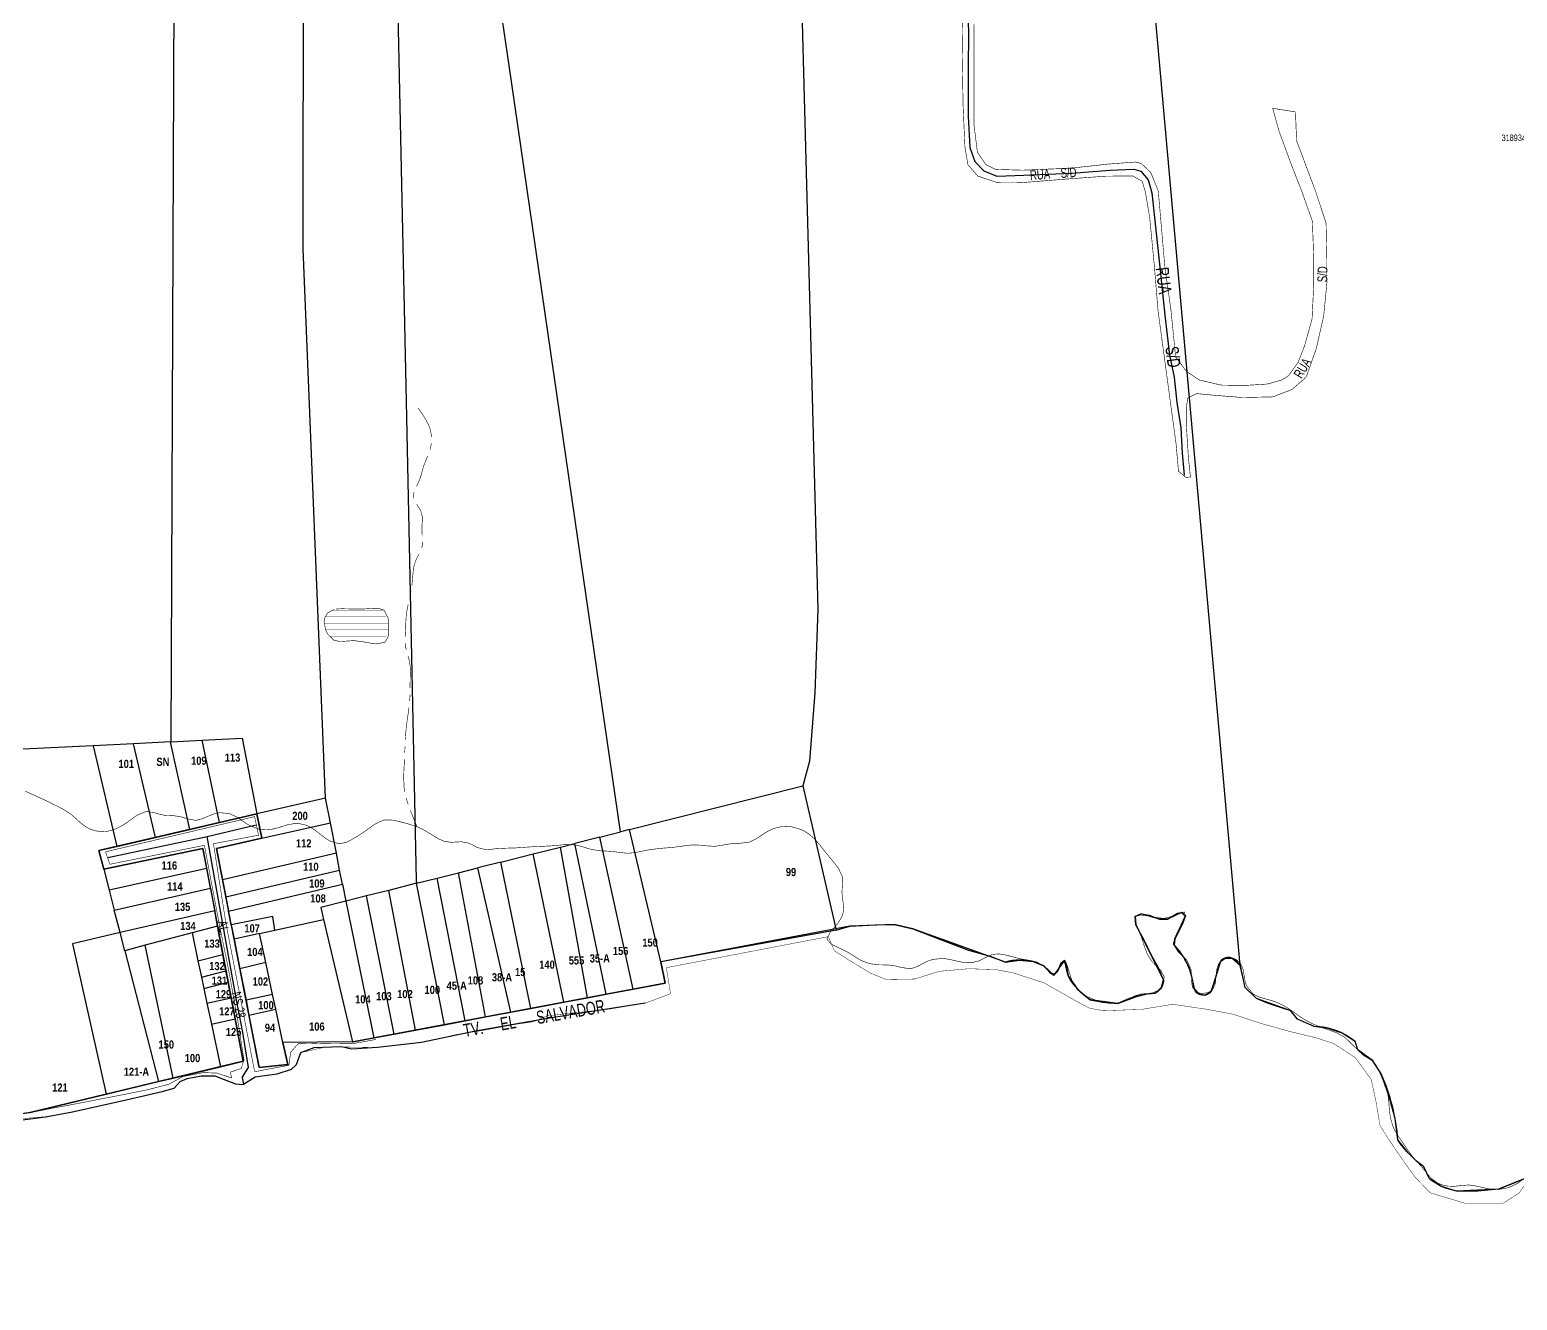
# Model space of a CAD drawing. Extents: x 204834 to 208707, y 4853033 to 4855981.
# Drawn here: x 207237.4 to 207695.3, y 4853033.3 to 4853424.5 of the extents above; entities that cross this region are included whole.
import ezdxf
from ezdxf.enums import TextEntityAlignment as Align

# ---------------------------------------------------------------- set-up
doc = ezdxf.new("R2010")
doc.units = 0
doc.header["$LTSCALE"] = 1.5
doc.header["$MEASUREMENT"] = 0
doc.linetypes.add('PHANTOMX2', pattern=[5, 2.5, -0.5, 0.5, -0.5, 0.5, -0.5])
for name, color, linetype in [('CD-MALHA-LOTES', 40, 'CONTINUOUS'), ('CD_TXT_QUADRA', 7, 'CONTINUOUS'), ('HD-CURSO-PERENE', 170, 'CONTINUOUS'), ('HD-HACH-HIDROG', 160, 'CONTINUOUS'), ('HD-LAGOS-PERENE', 170, 'CONTINUOUS'), ('LM-LIM-SETOR-FISCAL', 7, 'CONTINUOUS'), ('RU-QUADRAS', 6, 'CONTINUOUS'), ('SV-EIXO-RUA-N-PAV', 6, 'CONTINUOUS'), ('SV-EIXO-RUA-PAV', 20, 'CONTINUOUS'), ('SV-RUA-NAO-PAV-S-GUIA-C-GUIA', 7, 'PHANTOMX2'), ('SV-RUA-PAVIM-S-GUIA-C-GUIA', 7, 'CONTINUOUS'), ('SV-TXT-RUA-N-PAV-S-GUIA-C-GUIA', 7, 'CONTINUOUS'), ('SV-TXT-RUA-PAV-S-GUIA-C-GUIA', 7, 'CONTINUOUS'), ('Th_NmrPort', 7, 'CONTINUOUS')]:
    doc.layers.add(name, color=color, linetype=linetype)
doc.styles.add('ARIAL', font='ARIAL.TTF')
doc.styles.get("Standard").update_dxf_attribs({"font": 'swisscbo.ttf'})
doc.linetypes.add('Limite', pattern='A,20,-3,[130,ltypeshp.shx,S=6.35,R=0,X=0,Y=0],-3,20', length=46)

# ---------------------------------------------------------------- blocks, each defined once
blk = doc.blocks.new('*X22')
at = {"layer": 'HD-HACH-HIDROG', "const_width": 0.13}
for points in [[(207330.521778, 4853245.790054), (207346.465087, 4853245.790214)], [(207328.237651, 4853241.789965), (207347.677224, 4853241.79016)], [(207328.344636, 4853243.789999), (207347.071156, 4853243.790187)], [(207328.576668, 4853239.789936), (207347.683364, 4853239.790127)], [(207329.767836, 4853237.789915), (207347.198506, 4853237.790089)]]:
    blk.add_lwpolyline(points, dxfattribs=at)

msp = doc.modelspace()

# ---------------------------------------------------------------- linework, layer by layer
at = {"layer": 'CD-MALHA-LOTES', "linetype": 'Continuous'}
for p, q in [((207474.16, 4853465.06), (207480.02, 4853245.98)), ((207385.01, 4853413.48), (207378.66, 4853457.07)), ((207281.75, 4853445.89), (207280.81, 4853205.28)), ((207256.97, 4853204.1), (207228.82, 4853202.71)), ((207269.33, 4853204.71), (207256.97, 4853204.1)), ((207256.97, 4853204.1), (207264.18, 4853173.08)), ((207280.81, 4853205.28), (207269.33, 4853204.71)), ((207276.15, 4853175.86), (207269.33, 4853204.71)), ((207280.81, 4853205.28), (207290.51, 4853205.76)), ((207280.81, 4853204.82), (207280.81, 4853205.28)), ((207286.66, 4853178.29), (207280.81, 4853204.82)), ((207290.51, 4853205.76), (207302.81, 4853206.37)), ((207295.86, 4853180.43), (207290.51, 4853205.76)), ((207477.45, 4853199.35), (207475.42, 4853191.71)), ((207422.08, 4853178.26), (207475.42, 4853191.71)), ((207475.42, 4853191.71), (207485.62, 4853147.31)), ((207328.45, 4853187.92), (207307.26, 4853183.07)), ((207329.95, 4853180.36), (207328.45, 4853187.92)), ((207295.86, 4853180.43), (207307.26, 4853183.07)), ((207307.26, 4853183.07), (207308.84, 4853175.58)), ((207276.15, 4853175.86), (207286.66, 4853178.29)), ((207286.66, 4853178.29), (207295.86, 4853180.43)), ((207308.84, 4853175.58), (207329.95, 4853180.36)), ((207331.81, 4853171), (207329.95, 4853180.36)), ((207422.08, 4853178.26), (207419.25, 4853177.55)), ((207431.66, 4853137.52), (207422.08, 4853178.26)), ((207258.7, 4853171.81), (207264.18, 4853173.08)), ((207260.19, 4853166.05), (207258.7, 4853171.81)), ((207290.71, 4853172.44), (207260.19, 4853166.05)), ((207264.18, 4853173.08), (207276.15, 4853175.86)), ((207291.87, 4853166.27), (207290.71, 4853172.44)), ((207308.84, 4853175.58), (207294.85, 4853172.42)), ((207294.85, 4853172.42), (207296.74, 4853162.75)), ((207409.06, 4853126.47), (207400.77, 4853172.88)), ((207412.89, 4853175.94), (207405.24, 4853174.01)), ((207414.84, 4853127.56), (207405.24, 4853174.01)), ((207423.21, 4853129.13), (207412.89, 4853175.94)), ((207331.81, 4853171), (207296.74, 4853162.75)), ((207332.79, 4853165.78), (207331.81, 4853171)), ((207382.44, 4853168.26), (207375.32, 4853166.46)), ((207391.61, 4853123.19), (207382.44, 4853168.26)), ((207401.81, 4853125.11), (207392.41, 4853170.78)), ((207260.19, 4853166.05), (207261.85, 4853159.63)), ((207291.87, 4853166.27), (207261.85, 4853159.63)), ((207293.02, 4853160.18), (207291.87, 4853166.27)), ((207296.74, 4853162.75), (207297.75, 4853157.61)), ((207297.75, 4853157.61), (207332.79, 4853165.78)), ((207333.7, 4853161.49), (207332.79, 4853165.78)), ((207356.31, 4853162.65), (207356.49, 4853161.72)), ((207371.42, 4853119.4), (207362.78, 4853163.3)), ((207377.73, 4853120.58), (207369.36, 4853164.96)), ((207385.53, 4853122.05), (207375.32, 4853166.46)), ((207261.85, 4853159.63), (207263.43, 4853153.49)), ((207263.43, 4853153.49), (207293.02, 4853160.18)), ((207293.02, 4853160.18), (207294.33, 4853153.28)), ((207298.61, 4853153.17), (207333.7, 4853161.49)), ((207333.7, 4853161.49), (207334.75, 4853156.23)), ((207347.9, 4853159.55), (207341.03, 4853157.82)), ((207356.49, 4853161.72), (207347.9, 4853159.55)), ((207356.17, 4853116.53), (207347.9, 4853159.55)), ((207365.05, 4853118.2), (207356.49, 4853161.72)), ((207265.23, 4853146.53), (207263.43, 4853153.49)), ((207294.33, 4853153.28), (207265.23, 4853146.53)), ((207295.22, 4853148.52), (207294.33, 4853153.28)), ((207297.75, 4853157.61), (207298.61, 4853153.17)), ((207334.75, 4853156.23), (207326.97, 4853154.27)), ((207326.97, 4853154.27), (207327.85, 4853150.56)), ((207341.03, 4853157.82), (207334.75, 4853156.23)), ((207334.75, 4853156.23), (207343.28, 4853114.11)), ((207349.6, 4853115.29), (207341.03, 4853157.82)), ((207299.45, 4853148.91), (207298.61, 4853153.17)), ((207312.24, 4853151.51), (207299.45, 4853148.91)), ((207299.45, 4853148.91), (207300.3, 4853144.53)), ((207312.82, 4853147.27), (207312.24, 4853151.51)), ((207312.82, 4853147.27), (207327.85, 4853150.56)), ((207327.85, 4853150.56), (207336.8, 4853112.91)), ((207265.23, 4853146.53), (207250.53, 4853143.12)), ((207266.67, 4853140.98), (207265.23, 4853146.53)), ((207287.37, 4853146.45), (207272.98, 4853142.65)), ((207295.22, 4853148.52), (207287.37, 4853146.45)), ((207287.37, 4853146.45), (207289.19, 4853137.89)), ((207296.86, 4853139.85), (207295.22, 4853148.52)), ((207308.13, 4853146.24), (207300.3, 4853144.53)), ((207300.3, 4853144.53), (207302.09, 4853135.41)), ((207308.13, 4853146.24), (207312.82, 4853147.27)), ((207310.04, 4853137.36), (207308.13, 4853146.24)), ((207485.62, 4853147.31), (207431.66, 4853137.52)), ((207250.53, 4853143.12), (207260.88, 4853096.8)), ((207272.98, 4853142.65), (207266.67, 4853140.98)), ((207266.67, 4853140.98), (207277.08, 4853100.69)), ((207281.59, 4853101.77), (207272.98, 4853142.65)), ((207289.19, 4853137.89), (207296.86, 4853139.85)), ((207297.81, 4853134.8), (207296.86, 4853139.85)), ((207289.19, 4853137.89), (207290.25, 4853132.87)), ((207310.04, 4853137.36), (207302.09, 4853135.41)), ((207302.09, 4853135.41), (207303.98, 4853125.72)), ((207312.16, 4853127.54), (207310.04, 4853137.36)), ((207432.97, 4853130.97), (207431.66, 4853137.52)), ((207290.25, 4853132.87), (207297.81, 4853134.8)), ((207290.25, 4853132.87), (207291.01, 4853129.29)), ((207291.01, 4853129.29), (207298.47, 4853131.3)), ((207298.47, 4853131.3), (207297.81, 4853134.8)), ((207299.38, 4853126.51), (207298.47, 4853131.3)), ((207423.21, 4853129.13), (207432.97, 4853130.97)), ((207291.01, 4853129.29), (207291.95, 4853124.85)), ((207291.95, 4853124.85), (207299.38, 4853126.51)), ((207300.6, 4853120.03), (207299.38, 4853126.51)), ((207312.16, 4853127.54), (207303.98, 4853125.72)), ((207313.15, 4853122.93), (207312.16, 4853127.54)), ((207401.81, 4853125.11), (207409.06, 4853126.47)), ((207409.06, 4853126.47), (207414.84, 4853127.56)), ((207414.84, 4853127.56), (207423.21, 4853129.13)), ((207291.95, 4853124.85), (207293.33, 4853118.38)), ((207303.98, 4853125.72), (207304.88, 4853121.13)), ((207304.88, 4853121.13), (207313.15, 4853122.93)), ((207315.36, 4853112.66), (207313.15, 4853122.93)), ((207377.73, 4853120.58), (207385.53, 4853122.05)), ((207385.53, 4853122.05), (207391.61, 4853123.19)), ((207391.61, 4853123.19), (207401.81, 4853125.11)), ((207293.33, 4853118.38), (207300.6, 4853120.03)), ((207293.33, 4853118.38), (207296.11, 4853105.26)), ((207303.07, 4853106.93), (207300.6, 4853120.03)), ((207304.88, 4853121.13), (207308.03, 4853105.01)), ((207356.17, 4853116.53), (207365.05, 4853118.2)), ((207365.05, 4853118.2), (207371.42, 4853119.4)), ((207371.42, 4853119.4), (207377.73, 4853120.58)), ((207336.8, 4853112.91), (207315.36, 4853112.66)), ((207316.81, 4853105.95), (207315.36, 4853112.66)), ((207336.8, 4853112.91), (207336.92, 4853112.91)), ((207336.92, 4853112.91), (207343.28, 4853114.11)), ((207343.28, 4853114.11), (207349.6, 4853115.29)), ((207349.6, 4853115.29), (207356.17, 4853116.53)), ((207281.59, 4853101.77), (207296.11, 4853105.26)), ((207296.11, 4853105.26), (207303.07, 4853106.93)), ((207308.03, 4853105.01), (207316.81, 4853105.95)), ((207260.88, 4853096.8), (207277.08, 4853100.69)), ((207277.08, 4853100.69), (207281.59, 4853101.77)), ((207237.51, 4853091.19), (207260.88, 4853096.8)), ((207237.29, 4853091.16), (207237.51, 4853091.19))]:
    msp.add_line(p, q, dxfattribs=at)
for points in [[(207594.95, 4853305.44), (207579.85, 4853474.5)], [(207350.19, 4853453.48), (207353.23, 4853310.03), (207356.31, 4853162.65)], [(207328.45, 4853187.92), (207321.54, 4853357.1), (207321.63, 4853448.04)], [(207419.25, 4853177.55), (207407.04, 4853261.5), (207385.01, 4853413.48)], [(207610.05, 4853136.39), (207594.95, 4853305.44)], [(207480.02, 4853245.98), (207479.1, 4853220.33), (207477.45, 4853199.35)], [(207302.81, 4853206.37), (207307.26, 4853183.07)], [(207412.89, 4853175.94), (207419.25, 4853177.55)], [(207392.41, 4853170.78), (207400.77, 4853172.88)], [(207400.77, 4853172.88), (207405.24, 4853174.01)], [(207382.44, 4853168.26), (207392.41, 4853170.78)], [(207356.49, 4853161.72), (207362.78, 4853163.3)], [(207362.78, 4853163.3), (207369.36, 4853164.96)], [(207369.36, 4853164.96), (207375.32, 4853166.46)], [(207485.62, 4853147.31), (207489.9, 4853148.48), (207497.64, 4853148.89), (207503.55, 4853149.09), (207509.25, 4853147.67), (207517.81, 4853144.41), (207526.36, 4853141.16), (207533.08, 4853139.32), (207537.77, 4853137.49), (207542.05, 4853138.1), (207546.32, 4853137.7), (207549.58, 4853136.27), (207551.42, 4853134.24), (207552.64, 4853133.42), (207553.86, 4853134.64), (207554.88, 4853137.29), (207555.9, 4853138.1), (207556.51, 4853136.88), (207557.12, 4853133.22), (207559.97, 4853129.15), (207563.84, 4853125.89), (207567.71, 4853125.08), (207572.39, 4853124.67), (207578.1, 4853126.91), (207581.36, 4853127.72), (207584, 4853127.93), (207585.84, 4853129.76), (207586.45, 4853132), (207585.02, 4853135.46), (207582.38, 4853140.14), (207580.75, 4853143.6), (207577.89, 4853148.89), (207577.69, 4853151.54), (207579.52, 4853152.35), (207581.97, 4853151.94), (207585.23, 4853150.72), (207587.67, 4853150.72), (207590.73, 4853152.55), (207591.95, 4853152.76), (207593.17, 4853151.74), (207592.15, 4853149.09), (207589.91, 4853144.62), (207589.71, 4853142.78), (207590.93, 4853140.75), (207592.56, 4853139.12), (207594.19, 4853135.86), (207595, 4853133.01), (207595.82, 4853129.35), (207597.45, 4853127.72), (207599.28, 4853127.32), (207601.11, 4853128.54), (207602.13, 4853131.18), (207603.15, 4853135.05), (207603.97, 4853137.7), (207605.39, 4853138.71), (207607.43, 4853138.71), (207608.65, 4853138.1), (207610.05, 4853136.39)], [(207698.68, 4853071.27), (207694.1, 4853069.27), (207689.51, 4853067.55), (207683.21, 4853066.98), (207676.63, 4853066.98), (207672.04, 4853068.41), (207668.32, 4853070.7), (207666.6, 4853074.42), (207664.31, 4853076.14), (207661.73, 4853078.71), (207658.58, 4853082.72), (207657.72, 4853089.3), (207655.72, 4853096.74), (207653.43, 4853103.04), (207650.85, 4853107.05), (207647.98, 4853108.76), (207646.26, 4853110.48), (207645.41, 4853113.06), (207641.4, 4853115.63), (207637.1, 4853117.06), (207632.8, 4853117.64), (207627.65, 4853119.92), (207625.64, 4853122.5), (207622.78, 4853123.36), (207618.48, 4853124.79), (207615.04, 4853126.22), (207611.61, 4853129.66), (207610.84, 4853132.96), (207610.05, 4853136.39)]]:
    msp.add_lwpolyline(points, dxfattribs=at)
at = {"layer": 'HD-CURSO-PERENE', "const_width": 0.18}
for points in [[(207356.92, 4853308.1), (207358.07, 4853306.47)], [(207358.07, 4853306.47), (207358.64, 4853305.67)], [(207358.64, 4853305.67), (207359.63, 4853303.9)], [(207359.63, 4853303.9), (207360.04, 4853303.16)], [(207360.04, 4853303.16), (207360.47, 4853302.09)], [(207360.47, 4853302.09), (207360.6, 4853301.76)], [(207360.6, 4853301.76), (207360.95, 4853300.16)], [(207360.95, 4853300.16), (207361.04, 4853299.72)], [(207361.04, 4853299.72), (207361.04, 4853299.17)], [(207360.79, 4853295.78), (207360.6, 4853295.21)], [(207360.85, 4853296.18), (207360.79, 4853295.78)], [(207361.01, 4853297.17), (207360.85, 4853296.18)], [(207358.79, 4853290.56), (207358.69, 4853290.32)], [(207359.47, 4853292.22), (207358.79, 4853290.56)], [(207359.55, 4853292.41), (207359.47, 4853292.22)], [(207359.95, 4853293.32), (207359.55, 4853292.41)], [(207357.44, 4853286.02), (207356.47, 4853283.98)], [(207357.66, 4853286.72), (207357.44, 4853286.02)], [(207357.9, 4853287.47), (207357.66, 4853286.72)], [(207357.96, 4853287.68), (207357.9, 4853287.47)], [(207358.69, 4853290.32), (207357.96, 4853287.68)], [(207355.69, 4853282.15), (207355.51, 4853281.17)], [(207355.51, 4853281.17), (207355.39, 4853280.51)], [(207355.39, 4853280.51), (207355.55, 4853280.22)], [(207356.52, 4853278.47), (207356.81, 4853277.95)], [(207356.81, 4853277.95), (207357.59, 4853276.78)], [(207357.59, 4853276.78), (207357.69, 4853276.64)], [(207357.69, 4853276.64), (207358.2, 4853274.88)], [(207358.24, 4853273.18), (207358.14, 4853271.89)], [(207358.2, 4853274.88), (207358.25, 4853274.68)], [(207358.25, 4853274.68), (207358.24, 4853273.89)], [(207358.24, 4853273.89), (207358.24, 4853273.18)], [(207358.14, 4853271.89), (207358.12, 4853271.64)], [(207358.12, 4853271.64), (207358.17, 4853269.9)], [(207358.17, 4853269.9), (207358.18, 4853269.26)], [(207358.18, 4853269.26), (207358.22, 4853268.9)], [(207357.2, 4853263.12), (207357.09, 4853262.87)], [(207358.25, 4853265.6), (207357.98, 4853264.96)], [(207358.26, 4853265.91), (207358.25, 4853265.6)], [(207358.3, 4853266.9), (207358.26, 4853265.91)], [(207355.71, 4853259.52), (207355.53, 4853258.44)], [(207356.01, 4853260.37), (207355.71, 4853259.52)], [(207356.39, 4853261.51), (207356.01, 4853260.37)], [(207356.76, 4853262.22), (207356.39, 4853261.51)], [(207357.09, 4853262.87), (207356.76, 4853262.22)], [(207355.12, 4853254.15), (207355.04, 4853253.46)], [(207355.15, 4853254.46), (207355.12, 4853254.15)], [(207355.32, 4853256.53), (207355.15, 4853254.46)], [(207355.41, 4853257.45), (207355.32, 4853256.53)], [(207355.46, 4853258.04), (207355.41, 4853257.45)], [(207355.53, 4853258.44), (207355.46, 4853258.04)], [(207354.55, 4853250.24), (207354.38, 4853249.52)], [(207354.59, 4853250.5), (207354.55, 4853250.24)], [(207354.76, 4853251.48), (207354.59, 4853250.5)], [(207353.35, 4853244.89), (207353.21, 4853242.64)], [(207353.5, 4853245.62), (207353.35, 4853244.89)], [(207353.84, 4853247.32), (207353.5, 4853245.62)], [(207353.9, 4853247.58), (207353.84, 4853247.32)], [(207353.13, 4853240.4), (207353.03, 4853238.65)], [(207353.16, 4853241.91), (207353.13, 4853240.64)], [(207353.13, 4853240.64), (207353.13, 4853240.4)], [(207353.21, 4853242.64), (207353.16, 4853241.91)], [(207353, 4853238.23), (207352.98, 4853237.65)], [(207352.99, 4853235.65), (207353.05, 4853234.65)], [(207353.03, 4853238.65), (207353, 4853238.23)], [(207353.05, 4853234.65), (207353.05, 4853234.63)], [(207353.05, 4853234.63), (207353.31, 4853233.69)], [(207353.83, 4853231.76), (207353.84, 4853231.74)], [(207353.84, 4853231.74), (207354.11, 4853230.8)], [(207354.11, 4853230.8), (207354.26, 4853230.29)], [(207354.26, 4853230.29), (207354.47, 4853228.83)], [(207354.47, 4853228.83), (207354.56, 4853228.15)], [(207354.58, 4853226.65), (207354.55, 4853225.84)], [(207354.56, 4853228.15), (207354.57, 4853226.84)], [(207354.57, 4853226.84), (207354.58, 4853226.65)], [(207354.5, 4853223.84), (207354.48, 4853222.92)], [(207354.48, 4853222.92), (207354.49, 4853221.84)], [(207354.52, 4853225.14), (207354.5, 4853223.84)], [(207354.55, 4853225.84), (207354.52, 4853225.14)], [(207354.45, 4853219.22), (207354.33, 4853217.84)], [(207354.46, 4853219.84), (207354.45, 4853219.22)], [(207353.79, 4853213.26), (207353.59, 4853211.89)], [(207353.88, 4853213.87), (207353.79, 4853213.26)], [(207354, 4853214.75), (207353.88, 4853213.87)], [(207354.02, 4853214.86), (207354, 4853214.75)], [(207354.15, 4853215.85), (207354.02, 4853214.86)], [(207353.24, 4853208.91), (207353.15, 4853208.04)], [(207353.38, 4853210.28), (207353.24, 4853208.91)], [(207353.46, 4853210.9), (207353.38, 4853210.28)], [(207353.58, 4853211.77), (207353.46, 4853210.9)], [(207353.59, 4853211.89), (207353.58, 4853211.77)], [(207352.91, 4853203.93), (207352.87, 4853202.93)], [(207353.15, 4853208.04), (207353.01, 4853205.92)], [(207352.72, 4853199.05), (207352.66, 4853197.93)], [(207352.75, 4853199.93), (207352.72, 4853199.05)], [(207352.84, 4853202.05), (207352.83, 4853201.93)], [(207352.87, 4853202.93), (207352.84, 4853202.05)], [(207352.53, 4853194.93), (207352.51, 4853194.18)], [(207352.55, 4853195.68), (207352.53, 4853194.93)], [(207352.56, 4853195.93), (207352.55, 4853195.68)], [(207352.62, 4853197.19), (207352.56, 4853195.93)], [(207352.66, 4853197.93), (207352.62, 4853197.19)], [(207696.73, 4853070.26), (207695.03, 4853069.12), (207693.67, 4853068.44), (207692.25, 4853067.93), (207689.61, 4853067.47), (207688.11, 4853067.48), (207686.6, 4853067.64), (207684.22, 4853068.15), (207682.75, 4853068.51), (207680.35, 4853068.85), (207677.39, 4853068.59), (207675.88, 4853068.42), (207673.77, 4853068.5), (207672.27, 4853068.83), (207670.86, 4853069.4), (207668.83, 4853070.93), (207667.83, 4853072.05), (207666.88, 4853073.24), (207665.52, 4853074.86), (207664.51, 4853075.97), (207662.85, 4853077.91), (207661.1, 4853080.33), (207660.26, 4853081.58), (207658.94, 4853083.52), (207658.12, 4853084.78), (207657.1, 4853086.72), (207656.27, 4853089.59), (207656.06, 4853091.09), (207655.84, 4853093.69), (207655.73, 4853095.2), (207655.3, 4853097.78), (207654.27, 4853100.56), (207653.63, 4853101.94), (207652.64, 4853104.2), (207651.98, 4853105.58), (207650.64, 4853107.49), (207648.21, 4853109.2), (207646.91, 4853109.99), (207645.07, 4853111.5), (207644.03, 4853112.59), (207642.24, 4853114.29), (207639.64, 4853115.73), (207638.21, 4853116.27), (207635.81, 4853117.09), (207634.39, 4853117.59), (207632.44, 4853118.4), (207629.8, 4853119.81), (207628.53, 4853120.62), (207626.66, 4853121.93), (207625.44, 4853122.81), (207623.49, 4853124.06), (207620.77, 4853125.27), (207619.32, 4853125.73), (207617.2, 4853126.3), (207615.74, 4853126.75), (207613.99, 4853127.66), (207612.12, 4853129.99), (207611.57, 4853131.45), (207611.2, 4853133.53), (207610.99, 4853135.05), (207610.09, 4853137.22), (207608.88, 4853138.23), (207607.36, 4853138.86), (207605.81, 4853138.96), (207604.09, 4853138.03), (207603.29, 4853136.73), (207602.8, 4853135.12), (207602.52, 4853132.41), (207602.39, 4853130.82), (207601.39, 4853128.72), (207600.01, 4853128.03), (207598.32, 4853127.81), (207596.74, 4853128.11), (207595.35, 4853129.66), (207595.13, 4853131.17), (207595.12, 4853132.85), (207594.87, 4853135.32), (207593.63, 4853138.03), (207591.81, 4853140), (207590.61, 4853141.12), (207589.38, 4853143.03), (207590.14, 4853145.53), (207591.06, 4853147.03), (207592.32, 4853149.48), (207592.94, 4853151.21), (207592.83, 4853152.89), (207590.36, 4853152.21), (207588.68, 4853151.45), (207586.48, 4853150.91), (207583.55, 4853151.29), (207581.07, 4853151.78), (207579.3, 4853151.95), (207577.48, 4853151.39), (207577.98, 4853148.82), (207578.78, 4853147.18), (207579.65, 4853145.11), (207580.53, 4853142.35), (207581.32, 4853140.24), (207582.01, 4853138.91), (207582.89, 4853137.64), (207584.48, 4853136), (207585.61, 4853134.9), (207586.68, 4853132.93), (207585.91, 4853129.96), (207584.84, 4853128.73), (207582.65, 4853127.82), (207581.13, 4853127.74), (207579.61, 4853127.68), (207577.59, 4853127.09), (207576.26, 4853126.38), (207574.92, 4853125.65), (207572.99, 4853124.97), (207571.49, 4853124.75), (207569.97, 4853124.74), (207567.96, 4853125.01), (207565.09, 4853125.89), (207562.96, 4853126.83), (207561.6, 4853127.58), (207559.88, 4853128.94), (207558.43, 4853131.26), (207557.88, 4853132.8), (207557.06, 4853135.6), (207556.45, 4853137.35), (207554.95, 4853137.34), (207554.26, 4853135.66), (207553.47, 4853134.14), (207551.98, 4853133.88), (207550.77, 4853134.92), (207549.44, 4853136.24), (207547.41, 4853137.52), (207544.51, 4853138.09), (207542.24, 4853138.49), (207539.33, 4853139.28), (207537.17, 4853139.8), (207535.65, 4853139.99), (207533.63, 4853139.8), (207530.93, 4853138.53), (207529.57, 4853137.84), (207527.63, 4853137.32), (207526.12, 4853137.26), (207524.59, 4853137.41), (207522.24, 4853137.9), (207520.78, 4853138.26), (207518.48, 4853138.61), (207515.51, 4853138.31), (207514.05, 4853137.85), (207511.9, 4853136.78), (207510.54, 4853136.05), (207508.53, 4853135.41), (207505.62, 4853135.82), (207504.13, 4853136.23), (207501.82, 4853136.58), (207498.83, 4853136.63), (207496.71, 4853136.87), (207495.22, 4853137.23), (207493.22, 4853138.02), (207490.78, 4853139.54), (207489.48, 4853140.37), (207487.16, 4853141.54), (207485.52, 4853142.29), (207484.08, 4853143.06), (207482.77, 4853144.59), (207483.87, 4853146.8), (207485.01, 4853148.06), (207486.18, 4853149.4), (207487.42, 4853151.45), (207487.85, 4853152.89), (207487.96, 4853154.45), (207487.58, 4853157.41), (207487.44, 4853158.92), (207487.54, 4853160.65), (207487.69, 4853162.16), (207487.62, 4853163.69), (207486.36, 4853166.36), (207485.4, 4853167.59), (207484.1, 4853169.17), (207482.22, 4853171.48), (207480.9, 4853173.17), (207479.95, 4853174.34), (207478.94, 4853175.45), (207477.36, 4853176.81), (207476.1, 4853177.65), (207474.74, 4853178.32), (207471.94, 4853179.13), (207470.42, 4853179.27), (207468.91, 4853179.2), (207466.54, 4853178.63), (207465.16, 4853178.04), (207463.83, 4853177.29), (207462.1, 4853176.13), (207460.82, 4853175.3), (207458.77, 4853174.35), (207455.82, 4853174.04), (207454.29, 4853174.01), (207452.07, 4853173.74), (207450.59, 4853173.45), (207448.21, 4853173.11), (207445.23, 4853173.3), (207443.73, 4853173.48), (207440.97, 4853173.51), (207439.47, 4853173.34), (207437.99, 4853173.12), (207435.37, 4853172.8), (207433.87, 4853172.67), (207431.86, 4853172.51), (207428.89, 4853172.16), (207427.4, 4853171.92), (207425.13, 4853171.46), (207423.65, 4853171.17), (207421.46, 4853170.97), (207418.49, 4853171.28), (207417, 4853171.5), (207414.81, 4853171.66), (207413.31, 4853171.71), (207410.43, 4853172.13), (207408.98, 4853172.54), (207407.53, 4853172.99), (207406.08, 4853173.38), (207404.37, 4853173.66), (207401.38, 4853173.58), (207399.88, 4853173.42), (207398.2, 4853173.27), (207395.81, 4853173.14), (207392.81, 4853173.01), (207391.32, 4853172.93), (207389.11, 4853172.77), (207386.98, 4853172.62), (207384, 4853172.54), (207380.99, 4853172.38), (207379.22, 4853172.18), (207377.72, 4853172.1), (207375.17, 4853172.75), (207373.82, 4853173.47), (207372.45, 4853174.13), (207370.14, 4853174.52), (207368.62, 4853174.43), (207367.1, 4853174.34), (207364.77, 4853174.74), (207363.4, 4853175.36), (207362.07, 4853176.13), (207359.8, 4853177.54), (207358.48, 4853178.27), (207356.6, 4853179.15), (207353.78, 4853180.06), (207352.31, 4853180.45), (207350.19, 4853180.97), (207348.68, 4853181.25), (207346.35, 4853181.2), (207343.66, 4853179.95), (207342.4, 4853179.06), (207340.63, 4853177.77), (207338.14, 4853176.13), (207336.09, 4853174.93), (207334.68, 4853174.29), (207332.6, 4853173.9), (207329.79, 4853174.75), (207328.46, 4853175.58), (207326.35, 4853177.23), (207325.16, 4853178.15), (207323.35, 4853179.26), (207321.94, 4853179.78), (207320.44, 4853180.07), (207318.91, 4853180.12), (207316.79, 4853179.76), (207313.92, 4853178.85), (207311.81, 4853178.33), (207310.29, 4853178.17), (207308.15, 4853178.32), (207305.37, 4853179.37), (207304.05, 4853180.15), (207302.23, 4853181.4), (207300.96, 4853182.23), (207298.8, 4853183.22), (207295.83, 4853183.46), (207294.3, 4853183.17), (207292.1, 4853182.31), (207290.7, 4853181.66), (207288.49, 4853181.08), (207285.61, 4853181.68), (207284.14, 4853182.16), (207281.95, 4853182.51), (207278.96, 4853182.65), (207276.94, 4853183.11), (207275.46, 4853183.55), (207273.19, 4853183.83), (207270.48, 4853182.72), (207269.2, 4853181.81), (207267.44, 4853180.52), (207266.2, 4853179.69), (207263.99, 4853178.53), (207262.57, 4853178.03), (207261.09, 4853177.71), (207259.57, 4853177.62), (207257.55, 4853177.89), (207256.11, 4853178.37), (207254.76, 4853179.07), (207253.01, 4853180.38), (207251.91, 4853181.39), (207250.04, 4853183.04), (207247.51, 4853184.63), (207246.16, 4853185.32), (207244.04, 4853186.37), (207241.35, 4853187.67), (207239.26, 4853188.62), (207237.89, 4853189.23), (207236.04, 4853190.1)], [(207352.51, 4853194.18), (207352.62, 4853191.94)], [(207352.62, 4853191.94), (207352.65, 4853191.19)], [(207352.65, 4853191.19), (207352.86, 4853189.95)], [(207353.29, 4853188), (207353.32, 4853187.89)], [(207353.32, 4853187.89), (207353.58, 4853187.04)], [(207353.58, 4853187.04), (207353.76, 4853186.45)], [(207353.76, 4853186.45), (207353.89, 4853186.09)], [(207354.57, 4853184.22), (207354.94, 4853183.28)], [(207354.94, 4853183.28), (207354.95, 4853183.25)], [(207354.95, 4853183.25), (207355.31, 4853182.36)], [(207355.31, 4853182.36), (207355.52, 4853181.86)], [(207355.52, 4853181.86), (207356.43, 4853179.57)], [(207356.43, 4853179.57), (207356.6, 4853179.15)], [(207356.6, 4853179.15), (207356.6, 4853179.15)]]:
    msp.add_lwpolyline(points, dxfattribs=at)
at = {"layer": 'HD-LAGOS-PERENE', "const_width": 0.18}
msp.add_lwpolyline([(207331.68, 4853246.17), (207333.38, 4853246.26), (207334.89, 4853246.24), (207337.04, 4853246.17), (207339.98, 4853246.18), (207343.11, 4853246.39), (207344.71, 4853246.39), (207346.45, 4853245.84), (207347.72, 4853243.39), (207347.92, 4853241.69), (207347.93, 4853239.12), (207347.69, 4853237.52), (207346.75, 4853235.94), (207343.98, 4853235.43), (207342.32, 4853235.66), (207340.05, 4853236.09), (207337.13, 4853236.45), (207334.65, 4853236.28), (207333.1, 4853236.16), (207331.09, 4853236.54), (207329.26, 4853238.27), (207328.54, 4853239.59), (207328.01, 4853242.17), (207328.28, 4853243.65), (207329.15, 4853245.02), (207331.19, 4853246.12)], dxfattribs=at)
at = {"layer": 'LM-LIM-SETOR-FISCAL', "linetype": 'Limite', "ltscale": 0.1, "const_width": 0.13, "flags": 128}
msp.add_lwpolyline([(208132.13, 4853213.19), (208114.89, 4853209.76), (208079.6, 4853197.34), (208051.55, 4853180.72), (208025.58, 4853147.48), (208008.96, 4853121.51), (207990.27, 4853095.54), (207977.18, 4853074.27), (207977.18, 4853074.27), (207977.25, 4853074.22), (207977.18, 4853074.27), (207956.1, 4853085.93), (207945.82, 4853090.68), (207936.07, 4853099.64), (207925.79, 4853113.08), (207912.87, 4853122.04), (207901.27, 4853129.42), (207885.99, 4853134.43), (207866.22, 4853130.48), (207857.06, 4853117.3), (207855.74, 4853109.65), (207854.29, 4853104.12), (207849.81, 4853098.58), (207843.48, 4853094.63), (207832.35, 4853091.47), (207826.81, 4853088.04), (207822.46, 4853090.02), (207820.49, 4853094.5), (207817.85, 4853098.72), (207811.26, 4853102.27), (207805.07, 4853103.59), (207799.14, 4853104.38), (207790.7, 4853104.38), (207787.01, 4853100.03), (207786.62, 4853093.31), (207788.2, 4853087.12), (207790.57, 4853079.61), (207790.97, 4853071.24), (207790.84, 4853064.52), (207788.33, 4853057.66), (207782.8, 4853050.28), (207778.71, 4853047.25), (207773.44, 4853045.67), (207762.04, 4853043.3), (207754.13, 4853041.45), (207747.15, 4853035.92), (207736.87, 4853033.41), (207724.88, 4853033.81), (207719.34, 4853036.97), (207718.29, 4853046.46), (207718.15, 4853057.73), (207718.02, 4853064.06), (207716.7, 4853070.78), (207713.41, 4853075.39), (207708.27, 4853076.71), (207703.66, 4853075.26), (207699.7, 4853071.57), (207695.82, 4853066.3), (207691.07, 4853063.26), (207679.08, 4853063.26), (207668.54, 4853066.43), (207663.92, 4853071.17), (207660.23, 4853076.31), (207656.54, 4853081.71), (207653.12, 4853086.99), (207651.8, 4853094.76), (207650.35, 4853101.35), (207645.47, 4853108.07), (207638.75, 4853112.42), (207633.48, 4853114.13), (207625.51, 4853116.05), (207616.55, 4853118.55), (207607.72, 4853121.45), (207599.15, 4853123.03), (207589.26, 4853124.48), (207579.64, 4853122.9), (207567.98, 4853122.5), (207563.63, 4853123.29), (207559.41, 4853125.53), (207549.66, 4853131.07), (207540.31, 4853134.1), (207534.9, 4853135.16), (207526.34, 4853135.42), (207517.37, 4853134.63), (207509.86, 4853132.26), (207501.03, 4853132.12), (207496.16, 4853134.1), (207489.44, 4853138.19), (207485.09, 4853140.95), (207483.24, 4853145.3), (207433.38, 4853135.75), (207434.67, 4853127.72), (207426.82, 4853124.81), (207415.73, 4853122.98), (207396.77, 4853120.95), (207392.49, 4853119.11), (207387.47, 4853118.39), (207381.3, 4853117.24), (207376.56, 4853116.38), (207369.1, 4853115.23), (207357.97, 4853112.75), (207344.5, 4853111.15), (207333.42, 4853111.36), (207328.77, 4853111.37), (207320.7, 4853109.57), (207319.42, 4853105.86), (207317.92, 4853104.36), (207313.42, 4853103), (207306.84, 4853102), (207303.18, 4853099.75), (207300.74, 4853099.94), (207297.24, 4853101.27), (207294.36, 4853102.41), (207290.13, 4853102.41), (207285.91, 4853101.58), (207283.75, 4853100.66), (207281.89, 4853098.7), (207278.14, 4853097.67), (207267.11, 4853095.09), (207250.59, 4853091.4), (207242.24, 4853089.87), (207232.02, 4853089.01), (207225.74, 4853087.76), (207218.42, 4853086.81), (207208.78, 4853084.88), (207201.06, 4853083.36), (207192.55, 4853081.52), (207188.75, 4853080.47), (207183.81, 4853079.34), (207181.54, 4853078.81), (207178.97, 4853078.21), (207175.42, 4853077.24), (207161.51, 4853073.61), (207134.62, 4853067.5), (207121.18, 4853063.43), (207109.77, 4853060.98), (207083.02, 4853055.24), (207071.92, 4853053.66), (207063.04, 4853052.2), (207057.57, 4853051.22), (207048.59, 4853049.32), (207041.5, 4853047.9), (207028.02, 4853045.07), (207018.95, 4853043.22), (207009.04, 4853041.02), (207007.25, 4853052.87), (207006.42, 4853057.28), (207004.98, 4853065.92), (207003.06, 4853076.97), (207001.71, 4853082.51), (207000.15, 4853089.03), (206998.25, 4853095.75), (206995.98, 4853101.99), (206993.74, 4853107.81), (206987.39, 4853105.57), (206977.81, 4853100.47), (206967.6, 4853097.61), (206962.59, 4853093.58), (206958.92, 4853089.46), (206955.6, 4853082.5), (206950.01, 4853078.17), (206943.28, 4853074.5), (206936.66, 4853071.45), (206932.61, 4853069.6), (206929.01, 4853068.36), (206924.61, 4853067.87), (206920.58, 4853068.19), (206915.12, 4853068.72), (206902.95, 4853070.8), (206891.38, 4853067.85), (206880.4, 4853065.73), (206872.64, 4853064.04), (206858.24, 4853060.22), (206847.8, 4853057.54), (206840.17, 4853055.43), (206828.46, 4853052.32), (206822.53, 4853050.63), (206811.52, 4853047.66), (206803.01, 4853045.24), (206783.97, 4853039.27), (206779.35, 4853035.22), (206768.83, 4853039.64), (206726.11, 4853063.48), (206713.2, 4853068.45), (206676.44, 4853090.31), (206672.42, 4853095.9), (206668.43, 4853097.71), (206665.78, 4853098.35), (206614.27, 4853094.76), (206560.2, 4853092.06), (206527.07, 4853088.1), (206526.63, 4853090.28), (206436.89, 4853085.62), (206403.59, 4853083.9), (206378.69, 4853082.54), (206306.59, 4853077.18), (206281.43, 4853073.09), (206250.76, 4853068.13), (206249.32, 4853067.81), (206241.73, 4853106.06), (206174.74, 4853099.25), (206115.25, 4853096.39), (206097.24, 4853093.29), (206088.22, 4853093.5), (206047.56, 4853092.24), (205987.11, 4853086.63), (205973.22, 4853086.23), (205954.27, 4853084.91), (205875.14, 4853081.42), (205864.61, 4853080.53), (205796.33, 4853076.78), (205791.35, 4853076.88), (205760.46, 4853075.4), (205708.12, 4853073.2), (205697.96, 4853072.98), (205694.02, 4853072.84), (205648.48, 4853073.83), (205657.67, 4853139.89), (205663.09, 4853176.52), (205673.5, 4853240.08), (205679.81, 4853273), (205682.39, 4853291.1), (205686.45, 4853319.25), (205690.23, 4853344.16), (205693.06, 4853366.18), (205695.8, 4853385.06), (205698.77, 4853405.47), (205701.84, 4853427.15), (205703.38, 4853440.04), (205705.6, 4853461.25), (205707.13, 4853485.05), (205708.09, 4853504.93), (205707.25, 4853529.87), (205706.63, 4853547.82), (205704.33, 4853573.07), (205701.82, 4853593.22), (205697.65, 4853618.26), (205692.43, 4853645.81), (205685.96, 4853670.23), (205679.7, 4853691.73), (205670, 4853719.35), (205658.78, 4853745.51), (205610.54, 4853829.65), (205562.78, 4853902.04), (205476.94, 4854024.43), (205418.69, 4854109.18), (205356.81, 4854200.14), (205285.27, 4854304.56), (205232.63, 4854379.82), (205148.32, 4854500.33), (205059.6, 4854625.34), (204995.99, 4854716.47), (204934.98, 4854801.22), (204887.55, 4854871.19), (204871.08, 4854893.76), (204835.64, 4854946.28), (204834.25, 4854948.2), (204845.64, 4854959.83), (204876.75, 4854964.71), (204914.35, 4854970.84), (204996.87, 4854983.31), (205090.66, 4854997.71), (205105.98, 4854999.94), (205187.94, 4855012.05), (205245.94, 4855021.11), (205272.68, 4855025.85), (205289.82, 4855028.52), (205353.63, 4855038.1), (205379.87, 4855044.32), (205380.17, 4855053.59), (205399.55, 4855054.95), (205426.54, 4855056.03), (205437.99, 4855056.62), (205499.63, 4855060.67), (205539.31, 4855063.19), (205567.09, 4855064.98), (205582.41, 4855066.09), (205635.91, 4855070), (205692.95, 4855073.42), (205739.37, 4855076.32), (205755.85, 4855076.88), (205779.09, 4855078.91), (205796.39, 4855080.33), (205832.27, 4855082.2), (205855.36, 4855083.58), (205884.96, 4855084.97), (205904.85, 4855085.43), (205945.85, 4855088.06), (205975.45, 4855089.94), (205990.04, 4855090.61), (206010.45, 4855091.62), (206021.42, 4855091.93), (206022.38, 4855094.63), (206023.19, 4855099.07), (206023.73, 4855105.32), (206023.73, 4855114.57), (206023.61, 4855122.77), (206023.73, 4855128.91), (206023.31, 4855148.74), (206059.09, 4855155.08), (206090.43, 4855139.24), (206138.56, 4855111.07), (206178.75, 4855088.19), (206206.79, 4855072.52), (206222.46, 4855062.86), (206230.38, 4855057.64), (206237.19, 4855052.51), (206245.02, 4855046.96), (206277.61, 4855028.92), (206315.11, 4855009.06), (206322.43, 4855004.94), (206334.61, 4854998.15), (206344.05, 4854991.94), (206370.01, 4854978.16), (206377.13, 4854974.52), (206383.62, 4854970.88), (206391.86, 4854965.97), (206400.96, 4854960.99), (206409.67, 4854956.24), (206418.06, 4854951.81), (206428.03, 4854946.58), (206436.74, 4854941.99), (206446.39, 4854936.45), (206454.94, 4854931.86), (206463.33, 4854927.27), (206473.94, 4854921.41), (206483.44, 4854916.66), (206493.49, 4854911.28), (206502.2, 4854906.53), (206509.16, 4854902.73), (206517.55, 4854899.17), (206528.48, 4854896), (206549.69, 4854889.67), (206564.41, 4854883.97), (206567.2, 4854879.08), (206570.83, 4854883.26), (206576.05, 4854891.17), (206582.86, 4854902.57), (206588.24, 4854910.17), (206594.1, 4854919.67), (206601.38, 4854929.09), (206611.99, 4854937.95), (206625.76, 4854949.98), (206640.32, 4854965.18), (206646.34, 4854973.73), (206650.93, 4854980.7), (206656.31, 4854989.4), (206659.8, 4854993.84), (206666.37, 4855000.56), (206674.91, 4855008.32), (206682.51, 4855016.24), (206687.1, 4855021.3), (206689.8, 4855026.21), (206695.97, 4855035.87), (206702.46, 4855046.95), (206709.74, 4855060.01), (206715.44, 4855068.88), (206721.77, 4855075.21), (206727.79, 4855082.65), (206732.22, 4855088.66), (206736.5, 4855097.05), (206739.58, 4855106.79), (206740.85, 4855116.29), (206741.17, 4855125.63), (206741.64, 4855134.02), (206741.17, 4855142.09), (206742.12, 4855150.72), (206742.75, 4855160.06), (206742.43, 4855173.36), (206743.07, 4855183.81), (206745.76, 4855192.36), (206748.45, 4855197.74), (206758.11, 4855205.5), (206768.24, 4855208.82), (206775.2, 4855210.56), (206778.84, 4855212.3), (206783.44, 4855216.26), (206786.6, 4855221.64), (206789.29, 4855225.29), (206792.14, 4855229.4), (206795.63, 4855232.73), (206801.01, 4855234.47), (206808.45, 4855236.21), (206816.52, 4855237.63), (206822.22, 4855240.17), (206827.6, 4855242.54), (206831.4, 4855244.28), (206836.63, 4855244.44), (206839.95, 4855243.97), (206842.19, 4855243.65), (206845.62, 4855240.46), (206849.62, 4855235.99), (206854.58, 4855232.12), (206859.64, 4855229.78), (206864.76, 4855227.39), (206870.2, 4855225.04), (206874.73, 4855222.3), (206878.92, 4855219.29), (206882.98, 4855215.83), (206887.98, 4855212.7), (206893.95, 4855209.85), (206900.29, 4855207.85), (206907.15, 4855206.19), (206913.73, 4855205.04), (206920.81, 4855203.6), (206927.56, 4855201.94), (206933.6, 4855200.48), (206939.89, 4855199.17), (206945.67, 4855197.5), (206951.88, 4855196.77), (206955.65, 4855197.17), (206957.31, 4855197.34), (206961.86, 4855199.66), (206966.53, 4855198.43), (206972.05, 4855197.76), (206977.41, 4855196.39), (206983.23, 4855195.87), (206988.52, 4855195.58), (206994.38, 4855194.99), (206999.44, 4855194.4), (207005.61, 4855193.62), (207012.36, 4855193.6), (207017.57, 4855195.37), (207023.03, 4855199.41), (207027.73, 4855202.05), (207032.27, 4855204.91), (207036.83, 4855207.98), (207041.71, 4855210.66), (207047.65, 4855212.46), (207053.63, 4855214.05), (207060.03, 4855216.42), (207065.62, 4855219.18), (207071.3, 4855222.28), (207076, 4855226.44), (207079.82, 4855231.03), (207081.1, 4855236.76), (207082.6, 4855241.31), (207088.02, 4855243.94), (207090.58, 4855249.59), (207089.81, 4855256.18), (207088.3, 4855261.39), (207091.68, 4855264.78), (207096.44, 4855266.15), (207101.11, 4855269.63), (207105.02, 4855274.18), (207109.74, 4855275.56), (207115.56, 4855275.11), (207120.83, 4855274.22), (207125.84, 4855273.37), (207131.74, 4855271.63), (207137.13, 4855270.1), (207140.28, 4855270.08), (207149.52, 4855272.92), (207159.75, 4855279.15), (207168.21, 4855287.16), (207178.44, 4855293.84), (207190.46, 4855299.18), (207198.91, 4855306.29), (207210.48, 4855312.52), (207226.05, 4855320.31), (207238.96, 4855331.88), (207248.75, 4855350.57), (207250.97, 4855379.94), (207256.76, 4855404.86), (207263.43, 4855423.99), (207271.89, 4855446.69), (207282.57, 4855472.94), (207294.81, 4855494.97), (207326.84, 4855524.34), (207365.56, 4855558.16), (207387.07, 4855586.87), (207407.16, 4855615.16), (207422.96, 4855638.92), (207434.53, 4855666.07), (207438.09, 4855689.65), (207436.31, 4855734.15), (207437.65, 4855776.65), (207435.87, 4855804.68), (207437.2, 4855838.5), (207442.99, 4855862.09), (207450.11, 4855888.79), (207460.34, 4855908.81), (207484.89, 4855935.84), (207514.89, 4855951.47), (207555.87, 4855955.7), (207618.39, 4855944.29), (207657.68, 4855935.84), (207679.23, 4855930.77), (207701.08, 4855927.5), (207727.34, 4855933.29), (207757.59, 4855943.08), (207797.2, 4855948.42), (207840.36, 4855943.52), (207880.86, 4855931.06), (207908.47, 4855922.08), (207928.08, 4855916.75), (207978.98, 4855907.33), (207988.92, 4855905.77), (208022.36, 4855902.14), (208058.85, 4855901.25), (208090, 4855903.03), (208114.96, 4855908.68), (208130.68, 4855913.81), (208161.85, 4855928.41), (208188.89, 4855948.62), (208218.29, 4855981.06), (208246.45, 4855971.34), (208278.32, 4855947.49), (208315.9, 4855902.87), (208367.57, 4855812.45), (208407.49, 4855740.82), (208443.9, 4855682.11), (208501.44, 4855564.09), (208520.23, 4855513.59), (208554.28, 4855420.83), (208582.46, 4855346.85), (208608.3, 4855254.08), (208634.13, 4855164.83), (208662.31, 4855069.71), (208689.32, 4854981.64), (208696.37, 4854928.8), (208702.51, 4854871.1), (208702.64, 4854844.17), (208698.6, 4854815.34), (208685.17, 4854772.09), (208669.12, 4854736.78), (208666.53, 4854731.08), (208618.81, 4854675.16), (208569.26, 4854639.06), (208558.41, 4854631.16), (208530.44, 4854622.7), (208494.29, 4854611.78), (208442.09, 4854593.13), (208386.91, 4854561.82), (208367.53, 4854543.92), (208320.55, 4854507.76), (208301.91, 4854481.66), (208287, 4854448.85), (208272.08, 4854390.69), (208264.63, 4854342.97), (208264.41, 4854341.07), (208259.41, 4854296.74), (208259.41, 4854241.19), (208259.41, 4854191.98), (208256.43, 4854122.63), (208248.97, 4854065.96), (208232.56, 4854015.63), (208216.16, 4853966.42), (208198.26, 4853911.24), (208184.84, 4853872.46), (208177.39, 4853828.47), (208173.66, 4853792.31), (208166.95, 4853749.8), (208162.4, 4853719.3), (208164.42, 4853685.56), (208172.06, 4853630.34), (208197.55, 4853545.38), (208223.89, 4853510.55), (208245.13, 4853460.42), (208259.57, 4853406.68), (208260.42, 4853403.5), (208260.52, 4853398.64), (208261.27, 4853362.72), (208252.77, 4853293.05), (208222.19, 4853252.27), (208166.97, 4853226.79)], close=True, dxfattribs=at)
at = {"layer": 'RU-QUADRAS', "color": 6, "linetype": 'Continuous'}
msp.add_lwpolyline([(207698.68, 4853071.27), (207689.51, 4853067.55), (207676.63, 4853066.98, -0.125548), (207668.32, 4853070.7), (207666.6, 4853074.42, -0.091642), (207658.58, 4853082.72, 0.086552), (207653.43, 4853103.04), (207650.85, 4853107.05), (207646.26, 4853110.48), (207645.41, 4853113.06, 0.171837), (207632.8, 4853117.64), (207627.65, 4853119.92), (207625.64, 4853122.5), (207615.04, 4853126.22), (207611.61, 4853129.66), (207610.08, 4853136.27), (207607.43, 4853138.71, 0.319362), (207603.97, 4853137.7), (207601.11, 4853128.54, -0.625967), (207595.82, 4853129.35, 0.166105), (207589.71, 4853142.78), (207589.91, 4853144.62), (207593.17, 4853151.74), (207591.95, 4853152.76), (207587.67, 4853150.72), (207585.23, 4853150.72), (207579.52, 4853152.35), (207577.69, 4853151.54), (207577.89, 4853148.89), (207586.45, 4853132, -0.267226), (207584, 4853127.93, 0.101677), (207572.39, 4853124.67), (207563.84, 4853125.89, -0.130663), (207557.12, 4853133.22), (207555.9, 4853138.1), (207552.64, 4853133.42), (207549.58, 4853136.27), (207546.32, 4853137.7, 0.118031), (207537.77, 4853137.49), (207509.25, 4853147.67), (207503.55, 4853149.09), (207489.9, 4853148.48), (207431.66, 4853137.52), (207432.97, 4853130.97), (207336.92, 4853112.91), (207315.36, 4853112.66), (207316.81, 4853105.95), (207308.03, 4853105.01), (207294.85, 4853172.42), (207308.84, 4853175.58), (207307.26, 4853183.07), (207258.7, 4853171.81), (207260.19, 4853166.05), (207290.71, 4853172.44), (207303.07, 4853106.93), (207237.51, 4853091.19), (207171.48, 4853080.93)], format="xyb", dxfattribs=at)
at = {"layer": 'SV-EIXO-RUA-N-PAV'}
for points in [[(207525.75, 4853434.71), (207526.41, 4853424.4), (207526.28, 4853411.92), (207526.28, 4853397.92), (207526.81, 4853388.27), (207528.39, 4853383.98), (207531.16, 4853381.07), (207535.13, 4853379.49), (207543.45, 4853379.75), (207558.25, 4853380.41), (207570, 4853381.34), (207577.27, 4853381.6), (207579.45, 4853380.94), (207581.69, 4853378.3), (207582.88, 4853374.34), (207585.26, 4853351.48), (207586.85, 4853336.62), (207588.3, 4853324.34), (207589.75, 4853317.6), (207590.54, 4853309.74), (207591.73, 4853301.95), (207592.13, 4853294.15), (207592.79, 4853287.41)], [(207261.43, 4853169.72), (207291.99, 4853176.17), (207307.08, 4853179.7)], [(207302.75, 4853101.89), (207304.79, 4853105.02), (207303.01, 4853115.74), (207300.95, 4853126.35), (207298.19, 4853141.72), (207291.99, 4853176.17)], [(207344.5, 4853111.15), (207336.41, 4853110.64), (207333.42, 4853111.36), (207324.85, 4853111.07), (207320.7, 4853109.57), (207319.42, 4853105.86), (207317.92, 4853104.36), (207313.42, 4853103), (207306.84, 4853102), (207303.18, 4853099.75)], [(207171.55, 4853079.44), (207174.75, 4853078.21), (207178.97, 4853078.21), (207181.54, 4853078.81), (207183.81, 4853079.34), (207188.75, 4853080.47), (207198.23, 4853082.8), (207208.78, 4853084.88), (207218.42, 4853086.81), (207224.06, 4853087.7), (207230.75, 4853088.42), (207237.63, 4853089.22), (207242.24, 4853089.87), (207250.59, 4853091.4), (207267.11, 4853095.09), (207278.14, 4853097.67), (207281.89, 4853098.7), (207283.75, 4853100.66), (207285.91, 4853101.58), (207290.13, 4853102.41), (207294.36, 4853102.41), (207297.24, 4853101.27), (207300.74, 4853099.94), (207303.18, 4853099.75)]]:
    msp.add_lwpolyline(points, dxfattribs=at)
at = {"layer": 'SV-EIXO-RUA-PAV'}
for points in [[(207426.82, 4853124.81), (207396.79, 4853120.06), (207374.64, 4853116.18), (207357.97, 4853112.75), (207344.5, 4853111.15)], [(207302.75, 4853101.89), (207303.18, 4853099.75)]]:
    msp.add_lwpolyline(points, dxfattribs=at)
at = {"layer": 'SV-RUA-NAO-PAV-S-GUIA-C-GUIA', "const_width": 0.18}
for points in [[(207627.05, 4853399.23), (207627.39, 4853390.38), (207633.05, 4853375.33), (207636.47, 4853365.03), (207636.7, 4853353.87), (207636.72, 4853346.58), (207635.74, 4853336.41), (207633.46, 4853326.39), (207630.36, 4853317.62), (207625.91, 4853313.73), (207620.06, 4853311.5), (207610.8, 4853311.29), (207601.84, 4853312.01), (207596.65, 4853312.51), (207593.91, 4853311.2), (207593.45, 4853308.21), (207593.43, 4853303.22), (207594.07, 4853293.06), (207594.72, 4853286.81), (207593.33, 4853286.71), (207591.03, 4853288.6), (207590.31, 4853296.88), (207584.75, 4853337.94), (207583.58, 4853352.13), (207582.19, 4853366.53), (207580.87, 4853374.49), (207579.87, 4853377.87), (207576.95, 4853379.53), (207568.49, 4853379.44), (207557.47, 4853378.63), (207542.98, 4853377.48), (207535.04, 4853377.52), (207529.25, 4853379.47), (207526.21, 4853383), (207525.29, 4853388.39), (207524.74, 4853400.82), (207524.5, 4853413.28), (207524.66, 4853424.55), (207524.19, 4853436.5)], [(207528.05, 4853426.16), (207528.06, 4853409), (207528.1, 4853395.1), (207529.14, 4853386.76), (207531.78, 4853382.97), (207534.64, 4853381.55), (207542.99, 4853381.29), (207558.05, 4853381.92), (207569.49, 4853383.19), (207577.79, 4853383.8), (207579.58, 4853383.36), (207582.51, 4853380.59), (207584.82, 4853374.84), (207586.84, 4853351.53), (207588.71, 4853338.28), (207590.17, 4853323.72), (207593.55, 4853319.3), (207597.45, 4853316.7), (207604.12, 4853315.12), (207611.34, 4853315.01), (207618.4, 4853315.45), (207622.85, 4853316.69), (207624.9, 4853318.01), (207627.89, 4853322.14), (207629.86, 4853327.23), (207632.16, 4853335.46), (207632.64, 4853345.38), (207632.62, 4853355.6), (207632.26, 4853365.61), (207628.87, 4853375.11), (207625.93, 4853382.61), (207622.04, 4853393.16), (207620.05, 4853400.35), (207627.05, 4853399.23)], [(207306.63, 4853103.71), (207297.74, 4853149.72), (207293.96, 4853173.92), (207307.84, 4853176.53), (207306.62, 4853182.26), (207260.73, 4853171.42), (207262.07, 4853167.59), (207291.16, 4853173.43), (207296, 4853147.85), (207298.6, 4853135.19), (207301.4, 4853119.68), (207303.35, 4853107.38), (207302.5, 4853104.72), (207299.15, 4853103.57)], [(207343.96, 4853113.66), (207339.78, 4853112.86), (207336.64, 4853112.36), (207330.99, 4853112.29), (207325.28, 4853112.43), (207320.06, 4853112.36), (207317.7, 4853109.64), (207317.2, 4853105.71), (207306.63, 4853103.71)], [(207171.61, 4853080.8), (207173.19, 4853080.21), (207178.44, 4853080.41), (207186.74, 4853082.21), (207197.89, 4853084.4), (207208.44, 4853086.35), (207215.19, 4853087.68), (207222.3, 4853089.01), (207229.64, 4853089.85), (207237.28, 4853091.05), (207244.39, 4853092.5), (207251.61, 4853093.82), (207258.55, 4853095.19), (207265.8, 4853096.58), (207273.7, 4853098.18), (207280.15, 4853099.83), (207284.6, 4853102.25), (207290.92, 4853103.45), (207295.05, 4853103.28), (207299.54, 4853101.81)]]:
    msp.add_lwpolyline(points, dxfattribs=at)
at = {"layer": 'SV-RUA-PAVIM-S-GUIA-C-GUIA', "const_width": 0.18}
msp.add_lwpolyline([(207299.15, 4853103.57), (207299.54, 4853101.81)], dxfattribs=at)

# ---------------------------------------------------------------- block references
at = {"layer": 'HD-LAGOS-PERENE'}
msp.add_blockref('*X22', (0, 0), dxfattribs=at)

# ---------------------------------------------------------------- texts
at = {"layer": 'CD_TXT_QUADRA', "linetype": 'Continuous', "style": 'ARIAL', "width": 0.7}
msp.add_text('318934184', height=2, dxfattribs=at).set_placement((207696.12, 4853391.27), align=Align.MIDDLE)
at = {"layer": 'SV-TXT-RUA-N-PAV-S-GUIA-C-GUIA', "style": 'ARIAL', "width": 0.7}
for s, height, rotation, p in [('RUA    S/D', 3, 4, (207545.41, 4853378.22)), ('RUA               S/D', 4, 277, (207584, 4853351.16)), ('S/D', 3, 89, (207636.8, 4853346.78)), ('RUA', 3, 59, (207628.89, 4853316.94)), ('AL.                      NS 28', 3, 281.0617, (207295.17, 4853149.93))]:
    msp.add_text(s, height=height, rotation=rotation, dxfattribs=at).set_placement(p)
at = {"layer": 'SV-TXT-RUA-PAV-S-GUIA-C-GUIA', "style": 'ARIAL', "width": 0.7}
msp.add_text('TV.     EL      SALVADOR', height=4, rotation=10, dxfattribs=at).set_placement((207371.28, 4853114.38))
at = {"layer": 'Th_NmrPort', "color": 1}
for s, p in [('101', (207264.73, 4853198.5)), ('SN', (207276.4, 4853199.14)), ('109', (207287.08, 4853199.47)), ('113', (207297.45, 4853200.44)), ('200', (207318.23, 4853182.51)), ('112', (207319.34, 4853174.03)), ('116', (207278, 4853167.21)), ('110', (207321.55, 4853166.84)), ('109', (207323.39, 4853161.68)), ('99', (207470.16, 4853165.2)), ('114', (207279.67, 4853160.76)), ('108', (207323.76, 4853157.07)), ('135', (207282.06, 4853154.49)), ('134', (207283.72, 4853148.59)), ('107', (207303.47, 4853147.86)), ('133', (207291.13, 4853143.15)), ('150', (207425.99, 4853143.48)), ('104', (207304.32, 4853140.59)), ('35-A', (207409.79, 4853138.62)), ('156', (207416.92, 4853140.89)), ('132', (207292.65, 4853136.24)), ('15', (207386.8, 4853134.42)), ('140', (207394.25, 4853136.68)), ('555', (207403.32, 4853137.98)), ('131', (207293.41, 4853131.78)), ('102', (207306.02, 4853131.5)), ('45-A', (207365.74, 4853130.21)), ('108', (207372.22, 4853131.83)), ('38-A', (207379.67, 4853132.8)), ('129', (207294.64, 4853127.61)), ('104', (207337.56, 4853126)), ('103', (207344.04, 4853126.97)), ('102', (207350.52, 4853127.62)), ('100', (207358.94, 4853128.92)), ('127', (207295.68, 4853122.3)), ('100', (207307.73, 4853124.2)), ('125', (207297.77, 4853115.97)), ('94', (207309.76, 4853117.27)), ('106', (207323.39, 4853117.62)), ('150', (207277.04, 4853112.09)), ('100', (207285.12, 4853107.92)), ('121-A', (207266.34, 4853103.71)), ('121', (207244.31, 4853098.85))]:
    msp.add_text(s, height=2.5, dxfattribs=at).set_placement(p, align=Align.MIDDLE_LEFT)

doc.saveas('drawing.dxf')
